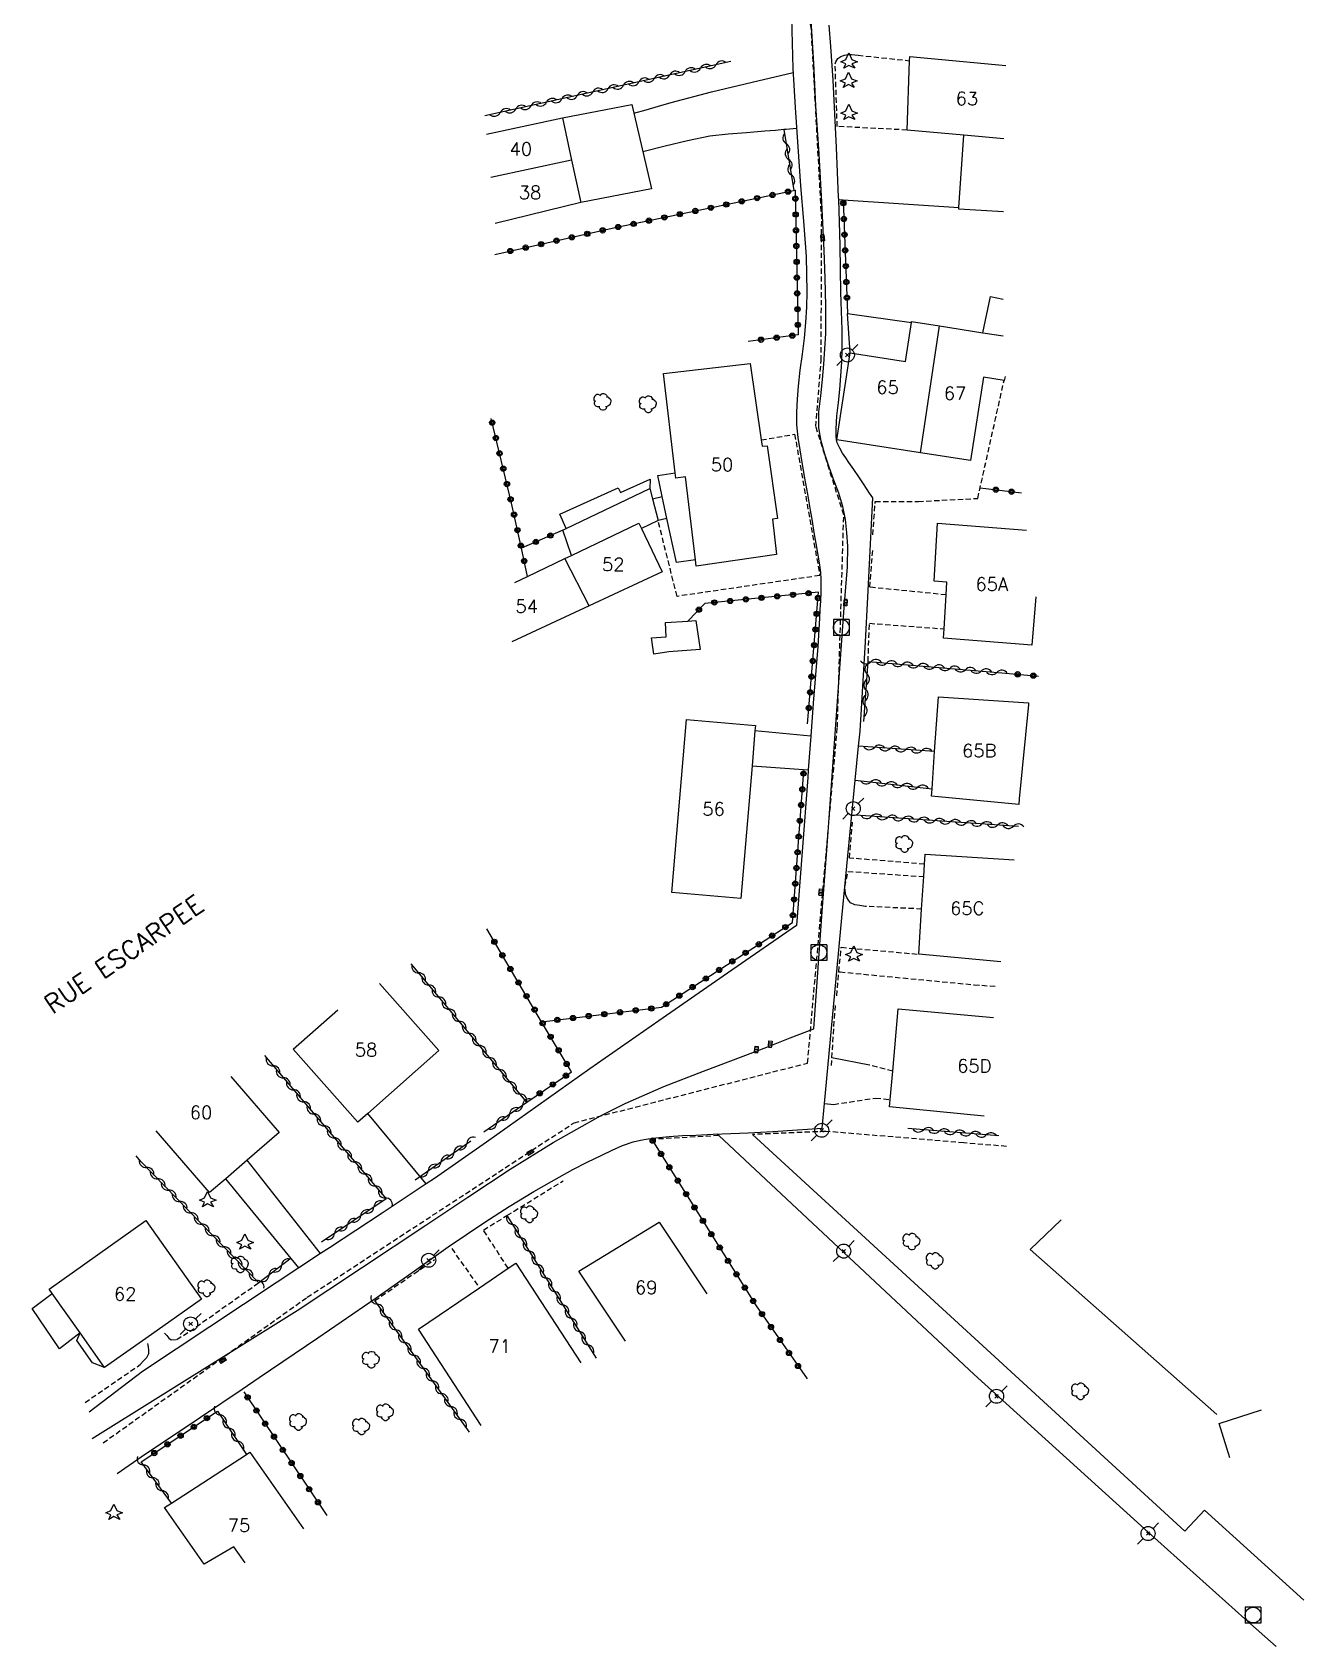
# Model space of a CAD drawing. Header units: millimetres. Extents: x 139000 to 140000, y 129196 to 129988.
# Drawn here: x 139744.6 to 139865.5, y 129196.4 to 129349.9 of the extents above; entities that cross this region are included whole.
import ezdxf
from ezdxf.enums import TextEntityAlignment as Align

# ---------------------------------------------------------------- set-up
doc = ezdxf.new("R2010")
doc.units = ezdxf.units.MM
doc.linetypes.add('DASHED', pattern=[0.75, 0.5, -0.25])
doc.layers.get('0').update_dxf_attribs({"linetype": 'CONTINUOUS'})
for name, color, linetype in [('W0001', 6, 'DASHED'), ('W0004', 5, 'CONTINUOUS'), ('W0008', 7, 'CONTINUOUS'), ('W0017', 7, 'CONTINUOUS'), ('W0071', 7, 'CONTINUOUS'), ('W0101', 7, 'CONTINUOUS'), ('W0104', 1, 'CONTINUOUS'), ('W0112', 1, 'DASHED'), ('W0300', 7, 'CONTINUOUS'), ('W0303', 7, 'CONTINUOUS'), ('W0310', 3, 'CONTINUOUS'), ('W0323', 7, 'CONTINUOUS'), ('W0401', 7, 'CONTINUOUS'), ('W0420', 7, 'CONTINUOUS'), ('W0473', 7, 'CONTINUOUS'), ('W0989', 7, 'CONTINUOUS'), ('W0991', 7, 'CONTINUOUS'), ('W1102', 7, 'CONTINUOUS')]:
    doc.layers.add(name, color=color, linetype=linetype)
doc.styles.get("Standard").update_dxf_attribs({"font": 'romans.shx', "width": 0.85})

# ---------------------------------------------------------------- blocks, each defined once
blk = doc.blocks.new('T401')
for p, q in [((-0.3, 0.3), (0, 0.3)), ((-0.3, -0.25), (-0.3, 0.3)), ((-0.3, 0.15), (0, 0.15)), ((-0.3, 0), (0, 0)), ((0, 0.3), (0, -0.25)), ((-0.3, -0.15), (0, -0.15)), ((-0.3, -0.25), (-0.3, -0.3)), ((-0.3, -0.3), (0, -0.3)), ((0, -0.3), (0, -0.25))]:
    blk.add_line(p, q)
blk = doc.blocks.new('T473')
for p, q in [((-0.166667, 0.166667), (0.166667, -0.166667)), ((-0.166667, -0.166667), (0.166667, 0.166667)), ((0.500001, 0.500001), (1.000002, 1.000002)), ((-1.000002, -1.000002), (-0.500001, -0.500001))]:
    blk.add_line(p, q)
blk.add_ellipse((0, 0), major_axis=(0.471405, 0.471405), ratio=1, start_param=5.4977871438, end_param=11.780972451)
blk = doc.blocks.new('T420')
for p, q in [((0.75, 0.75), (-0.75, 0.75)), ((-0.75, 0.75), (-0.75, -0.75)), ((0.75, 0.75), (0.75, -0.75)), ((0.75, -0.75), (-0.75, -0.75))]:
    blk.add_line(p, q)
blk.add_ellipse((0, 0), major_axis=(-0.53, 0.53), ratio=1, start_param=3.926991, end_param=10.210176)
blk = doc.blocks.new('T300')
for p, q in [((-0.8, 0.51), (-0.86, 0.34)), ((-0.86, 0.34), (-0.86, 0.17)), ((-0.86, 0.17), (-0.74, 0.06)), ((-0.69, 0.63), (-0.8, 0.51)), ((-0.8, -0.06), (-0.74, 0.06)), ((-0.74, 0.06), (-0.69, 0.11)), ((-0.57, 0.69), (-0.69, 0.63)), ((-0.46, 0.69), (-0.57, 0.69)), ((-0.29, 0.63), (-0.46, 0.69)), ((-0.29, 0.63), (-0.17, 0.74)), ((-0.23, 0.57), (-0.29, 0.63)), ((-0.17, 0.74), (-0.06, 0.8)), ((-0.06, 0.8), (0.06, 0.8)), ((0.06, 0.8), (0.23, 0.74)), ((0.23, 0.74), (0.34, 0.63)), ((0.34, 0.63), (0.4, 0.51)), ((0.46, 0.46), (0.34, 0.46)), ((0.4, 0.51), (0.4, 0.46)), ((0.57, 0.4), (0.46, 0.46)), ((0.57, 0.4), (0.69, 0.29)), ((0.69, 0.29), (0.74, 0.17)), ((0.74, 0.06), (0.69, -0.17)), ((0.74, 0.17), (0.74, 0.06)), ((-0.8, -0.17), (-0.8, -0.06)), ((-0.8, -0.23), (-0.8, -0.17)), ((-0.74, -0.34), (-0.8, -0.23)), ((-0.69, -0.4), (-0.74, -0.34)), ((-0.51, -0.46), (-0.69, -0.4)), ((-0.4, -0.46), (-0.51, -0.46)), ((-0.4, -0.46), (-0.34, -0.46)), ((-0.34, -0.46), (-0.34, -0.4)), ((-0.34, -0.51), (-0.34, -0.46)), ((-0.29, -0.63), (-0.34, -0.51)), ((-0.17, -0.74), (-0.29, -0.63)), ((-0.06, -0.8), (-0.17, -0.74)), ((0.06, -0.8), (-0.06, -0.8)), ((0.17, -0.74), (0.06, -0.8)), ((0.23, -0.69), (0.17, -0.74)), ((0.29, -0.46), (0.23, -0.46)), ((0.29, -0.63), (0.23, -0.69)), ((0.46, -0.4), (0.29, -0.46)), ((0.34, -0.51), (0.29, -0.63)), ((0.34, -0.51), (0.34, -0.46)), ((0.57, -0.34), (0.46, -0.4)), ((0.63, -0.29), (0.57, -0.34)), ((0.69, -0.17), (0.63, -0.29))]:
    blk.add_line(p, q)
blk = doc.blocks.new('T303')
for p, q in [((-0.77, 0), (-0.28, 0.21)), ((-0.28, -0.21), (-0.77, 0)), ((-0.28, 0.21), (0, 0.83)), ((0, 0.83), (0.28, 0.21)), ((0.28, 0.21), (0.83, 0)), ((0.83, 0), (0.28, -0.21)), ((-0.49, -0.63), (-0.28, -0.21)), ((0, -0.35), (-0.49, -0.63)), ((0.56, -0.63), (0, -0.35)), ((0.28, -0.21), (0.56, -0.63))]:
    blk.add_line(p, q)
blk = doc.blocks.new('t310o')
at = {"color": 0, "linetype": 'Continuous'}
for centre, start, end in [((-0.5, 0.38), 216.8699, 323.1304), ((0.5, -0.37), 36.8699, 143.1303)]:
    blk.add_arc(centre, 0.625, start, end, dxfattribs=at)
blk = doc.blocks.new('t323o')
at = {"color": 0, "linetype": 'Continuous'}
for radius in [0.25, 0.15]:
    blk.add_circle((0, 0), radius, dxfattribs=at)

msp = doc.modelspace()

# ---------------------------------------------------------------- linework, layer by layer
at = {"layer": 'W0001'}
msp.add_lwpolyline([(139751.34, 129215.78), (139770.73, 129229.62), (139796.11, 129246.22), (139818.3, 129251.89), (139821.13, 129283.82), (139821.74, 129304.01), (139819.08, 129312.43), (139819.59, 129318.7), (139819.64, 129332.13), (139818.66, 129350.17), (139816.45, 129363.67), (139812.44, 129375.41), (139804.15, 129396.36), (139798.08, 129411.75), (139791.75, 129428.78), (139790.61, 129432.1)], dxfattribs=at)
at = {"layer": 'W0004'}
for points in [[(139782, 129236.49), (139786.01, 129239.15), (139790.02, 129241.81), (139794.1, 129244.33), (139796.36, 129245.62), (139798.63, 129246.88), (139800.95, 129248.06), (139804.64, 129249.67), (139808.41, 129251.11), (139812.19, 129252.54), (139814.42, 129253.41), (139816.65, 129254.29), (139818.88, 129255.16), (139819.3, 129260.95), (139819.73, 129266.75), (139820.15, 129272.54), (139820.7, 129280.09), (139821.24, 129287.65), (139821.78, 129295.2), (139821.94, 129297.15), (139822.1, 129299.09), (139822.12, 129301.04), (139822.03, 129302.3), (139821.89, 129303.57), (139821.66, 129304.82), (139821.27, 129306.07), (139820.78, 129307.31), (139820.34, 129308.56), (139819.95, 129309.79), (139819.6, 129311.04), (139819.38, 129312.3), (139819.38, 129313.81), (139819.56, 129315.35), (139819.73, 129316.88), (139819.84, 129318.34), (139819.95, 129319.8), (139820.02, 129321.26), (139820.04, 129323.89), (139819.96, 129326.52), (139819.87, 129329.15), (139819.66, 129333.75), (139819.39, 129338.34), (139819.09, 129342.92), (139818.88, 129346.97), (139818.65, 129351.01)], [(139750.29, 129216.19), (139769.77, 129228.38), (139782, 129236.49)]]:
    msp.add_lwpolyline(points, dxfattribs=at)
at = {"layer": 'W0008'}
for points in [[(139816.77, 129351.28), (139816.82, 129348.86), (139816.89, 129346.45), (139817.12, 129342.74), (139817.38, 129339.03), (139817.63, 129335.32), (139817.9, 129331.96), (139818.17, 129328.6), (139818.24, 129325.24), (139818.19, 129323.77), (139818.1, 129322.3), (139817.97, 129320.83), (139817.79, 129319.31), (139817.57, 129317.78), (139817.4, 129316.26), (139817.3, 129315.03), (139817.24, 129313.79), (139817.25, 129312.57), (139817.37, 129311.38), (139817.55, 129310.2), (139817.75, 129309.01), (139818.01, 129307.5), (139818.29, 129305.99), (139818.56, 129304.47), (139818.73, 129303.41), (139818.9, 129302.35), (139819.07, 129301.29), (139819.24, 129300.38), (139819.4, 129299.47), (139819.52, 129298.55), (139819.55, 129297.92), (139819.56, 129297.28), (139819.55, 129296.65), (139819.53, 129295.83), (139819.48, 129295.02), (139819.43, 129294.2), (139819.26, 129291.5), (139819.05, 129288.8), (139818.83, 129286.1), (139818.6, 129282.97), (139818.36, 129279.78), (139818.31, 129279.06), (139817.78, 129272.02), (139817.26, 129264.98)], [(139824.49, 129305.65), (139824.2, 129306.08), (139823.91, 129306.52), (139823.62, 129306.96), (139823.16, 129307.64), (139822.69, 129308.32), (139822.23, 129309), (139821.93, 129309.44), (139821.62, 129309.88), (139821.36, 129310.35), (139821.23, 129310.61), (139821.12, 129310.88), (139821.04, 129311.15), (139821.01, 129311.49), (139821.01, 129311.84), (139821.02, 129312.19), (139821.09, 129313.45), (139821.24, 129314.7), (139821.37, 129315.95), (139821.47, 129317.24), (139821.54, 129318.54), (139821.59, 129319.83), (139821.58, 129321.6), (139821.52, 129323.38), (139821.47, 129325.15), (139821.43, 129327.39), (139821.39, 129329.63), (139821.33, 129331.88), (139821.26, 129334), (139821.25, 129334.24), (139821.15, 129336.6), (139821.04, 129338.96), (139820.89, 129342.16), (139820.74, 129345.36), (139820.52, 129348.55), (139820.34, 129350.57)], [(139823.29, 129283.46), (139823.54, 129287.7), (139823.79, 129291.94), (139824.03, 129296.18), (139824.19, 129299.34), (139824.34, 129302.49), (139824.49, 129305.65)], [(139819.68, 129245.71), (139819.9, 129248.04), (139821.54, 129265.7), (139822.83, 129278.78), (139823.15, 129282.01), (139823.29, 129283.46)], [(139817.26, 129264.98), (139810.7, 129260.44), (139804.15, 129255.9), (139797.61, 129251.34), (139792.69, 129247.86), (139787.77, 129244.37), (139782.83, 129240.93), (139782.04, 129240.4), (139777.86, 129237.61), (139772.86, 129234.33), (139772.01, 129233.77), (139769.95, 129232.42), (139767.87, 129231.05), (139761.47, 129226.82), (139755.08, 129222.58), (139750, 129218.7), (139750, 129218.7)], [(139752.68, 129212.86), (139754.96, 129214.45), (139760.58, 129218.23), (139764.54, 129220.9), (139766.16, 129221.99), (139771.73, 129225.77), (139777.28, 129229.57), (139780.71, 129231.99), (139784.14, 129234.43), (139787.62, 129236.77), (139789.94, 129238.25), (139792.28, 129239.68), (139794.67, 129241.05), (139796, 129241.77), (139797.36, 129242.48), (139798.73, 129243.14), (139799.71, 129243.6), (139800.7, 129244.04), (139801.71, 129244.39), (139802.42, 129244.55), (139803.15, 129244.68), (139803.87, 129244.79), (139805.14, 129244.92), (139806.42, 129244.99), (139807.69, 129245.04), (139809.34, 129245.12), (139810.99, 129245.18), (139812.64, 129245.25), (139814.99, 129245.39), (139817.34, 129245.55), (139819.68, 129245.71)]]:
    msp.add_lwpolyline(points, dxfattribs=at)
at = {"layer": 'W0017'}
for points in [[(139801.79, 129342.2), (139802.96, 129342.54), (139804.14, 129342.89), (139805.32, 129343.23), (139809.17, 129344.24), (139813.04, 129345.15), (139816.92, 129346.07)], [(139817.26, 129340.76), (139816.26, 129340.67), (139816.05, 129340.65), (139815.25, 129340.58), (139814.25, 129340.49), (139812.5, 129340.36), (139810.74, 129340.22), (139809, 129340.02), (139806.87, 129339.6), (139804.76, 129339.07), (139802.64, 129338.55)], [(139821.26, 129334), (139821.68, 129333.97), (139832.69, 129333.23)], [(139818.6, 129282.97), (139813.3, 129283.47)], [(139813.02, 129280.17), (139818.36, 129279.78)], [(139824.19, 129251.69), (139820.61, 129252.39)], [(139782.04, 129240.4), (139776.49, 129247.1)], [(139819.9, 129248.04), (139820.78, 129247.96)], [(139772.01, 129233.77), (139765.04, 129242.66)], [(139769.95, 129232.42), (139763.01, 129240.9)]]:
    msp.add_lwpolyline(points, dxfattribs=at)
at = {"layer": 'W0071'}
for points in [[(139862.84, 129196.4), (139859.88, 129199.05), (139850.68, 129207.29), (139834.14, 129222.29), (139809.86, 129244.99), (139809.71, 129245.13)], [(139813.06, 129245.1), (139854.16, 129207.38), (139856.04, 129209.37), (139865.46, 129200.82)]]:
    msp.add_lwpolyline(points, dxfattribs=at)
at = {"layer": 'W0101'}
for points in [[(139827.77, 129340.61), (139828, 129347.2), (139828.01, 129347.59), (139837.15, 129346.76)], [(139787.78, 129340.22), (139795.01, 129341.76), (139795.86, 129337.74)], [(139833.15, 129340.12), (139827.77, 129340.61)], [(139836.96, 129339.77), (139833.15, 129340.12)], [(139795.86, 129337.74), (139796.73, 129333.71), (139788.59, 129331.74)], [(139822.34, 129319.42), (139827.6, 129318.61), (139828.17, 129322.32), (139828.18, 129322.39), (139830.83, 129321.98)], [(139830.83, 129321.98), (139834.96, 129321.34), (139836.88, 129321.05)], [(139821.07, 129311.14), (139822.34, 129319.42)], [(139804.61, 129317.47), (139812.84, 129318.42), (139813.9, 129311.14), (139813.98, 129310.54), (139814.45, 129310.59), (139815.45, 129303.68), (139814.96, 129303.62), (139815.35, 129300.26), (139807.7, 129299.15), (139807.63, 129299.74), (139806.71, 129307.65), (139805.77, 129307.52), (139805.71, 129308)], [(139805.71, 129308), (139804.61, 129317.47)], [(139837.07, 129317.19), (139836.98, 129316.81), (139835.01, 129317.12), (139833.79, 129309.19), (139829.02, 129309.92)], [(139829.02, 129309.92), (139821.07, 129311.14)], [(139795.22, 129299.86), (139795.87, 129300.17), (139802.27, 129303.24)], [(139802.27, 129303.24), (139802.52, 129302.72), (139804.49, 129298.6), (139797.54, 129295.38)], [(139831.23, 129292.29), (139831.28, 129293.18), (139831.47, 129296.41), (139831.54, 129297.61), (139830.32, 129297.71), (139830.65, 129303.24), (139839.11, 129302.57)], [(139790.47, 129297.59), (139791.68, 129298.17), (139795.22, 129299.86)], [(139839.99, 129296.24), (139839.62, 129291.62), (139831.23, 129292.29)], [(139797.54, 129295.38), (139790.17, 129291.96)], [(139828.86, 129262.24), (139829.14, 129266.54), (139829.34, 129269.62), (139829.41, 129270.8), (139829.47, 129271.76), (139837.94, 129271.21)], [(139836.66, 129261.52), (139828.86, 129262.24)], [(139777.62, 129259.45), (139783.25, 129253.08), (139776.49, 129247.1), (139775.55, 129246.27), (139769.4, 129253.22), (139773.64, 129256.96)], [(139826.08, 129247.74), (139826.14, 129248.43), (139826.39, 129251.13), (139826.92, 129257.04), (139835.96, 129256.23)], [(139763.46, 129250.61), (139768.07, 129245.28), (139765.04, 129242.66), (139763.01, 129240.9), (139761.46, 129239.57), (139756.39, 129245.44)], [(139835.08, 129246.83), (139826.08, 129247.74)], [(139800.99, 129225.45), (139796.56, 129232.12), (139804.2, 129236.75), (139808.71, 129229.95)], [(139787.27, 129217.44), (139781.32, 129226.58), (139787.11, 129230.52), (139789.83, 129232.38), (139790.56, 129232.87), (139796.74, 129223.39)], [(139858.45, 129214.36), (139857.42, 129217.61), (139861.46, 129218.91)], [(139764.84, 129204.36), (139763.76, 129205.9), (139760.93, 129204.26), (139757.18, 129209.62), (139757.82, 129210.03), (139764.96, 129214.67), (139765.28, 129214.88)], [(139765.28, 129214.88), (139770.38, 129207.59)]]:
    msp.add_lwpolyline(points, dxfattribs=at)
for points in [[(139830.09, 129277.28), (139830.13, 129277.98), (139830.37, 129281.52), (139830.73, 129286.72), (139839.3, 129286.14), (139839.29, 129285.98), (139838.42, 129277.01), (139838.37, 129276.48)], [(139806.8, 129284.55), (139813.35, 129283.99), (139813.3, 129283.47), (139813.02, 129280.17), (139811.95, 129267.54), (139805.4, 129268.1)], [(139751.48, 129222.93), (139749.14, 129226.24), (139746.48, 129229.99), (139746.19, 129230.4), (139755.39, 129236.92), (139760.68, 129229.45), (139755.39, 129225.7)]]:
    msp.add_lwpolyline(points, close=True, dxfattribs=at)
at = {"layer": 'W0104'}
for points in [[(139795.01, 129341.76), (139801.59, 129343.05), (139803.47, 129335.03), (139796.73, 129333.71)], [(139836.93, 129332.82), (139832.68, 129333.1), (139832.69, 129333.23), (139833.15, 129340.12)], [(139834.96, 129321.34), (139835.69, 129324.77), (139836.9, 129324.52)], [(139822.34, 129319.42), (139822.1, 129323.17), (139828.17, 129322.32)], [(139795.36, 129302.71), (139794.74, 129304.08), (139800.3, 129306.59), (139800.51, 129306.14), (139803.32, 129307.41), (139803.31, 129306.53)], [(139795.87, 129300.17), (139795.02, 129302.55), (139795.36, 129302.71), (139803.31, 129306.53), (139803.56, 129305.54), (139804.09, 129303.47), (139802.52, 129302.72)], [(139807.63, 129299.74), (139805.83, 129299.49), (139804.93, 129303.67), (139804.47, 129305.78), (139804.05, 129307.77), (139805.71, 129308)], [(139803.56, 129305.54), (139804.47, 129305.78)], [(139804.93, 129303.67), (139804.09, 129303.47)], [(139751.48, 129222.93), (139750.31, 129223.38), (139748.85, 129225.5), (139749.14, 129226.24), (139747.18, 129224.73), (139744.6, 129228.54), (139746.48, 129229.99)]]:
    msp.add_lwpolyline(points, dxfattribs=at)
msp.add_lwpolyline([(139804.79, 129293.8), (139806.93, 129293.92), (139807.69, 129293.97), (139808.09, 129291.23), (139805.11, 129291.01), (139803.7, 129290.78), (139803.47, 129292.34), (139804.87, 129292.42)], close=True, dxfattribs=at)
at = {"layer": 'W0112'}
for points in [[(139827.77, 129340.61), (139821.12, 129340.95), (139820.92, 129346.91), (139821, 129347.09), (139821.08, 129347.26), (139821.18, 129347.41), (139821.46, 129347.6), (139821.81, 129347.72), (139822.16, 129347.78), (139822.47, 129347.79), (139822.79, 129347.76), (139823.1, 129347.73), (139828, 129347.2)], [(139824.5, 129302.12), (139824.73, 129305.28), (139828.83, 129305.3), (139834.48, 129305.58), (139836.98, 129316.81)], [(139813.9, 129311.14), (139817.07, 129311.69), (139819.46, 129298.25), (139805.89, 129296.27), (139804.09, 129303.47)], [(139831.47, 129296.41), (139824.21, 129297.14), (139824.51, 129300.87)], [(139824.05, 129290.09), (139824.18, 129293.71), (139831.28, 129293.18)], [(139829.41, 129270.8), (139822.28, 129271.39), (139822.58, 129274.8)], [(139829.14, 129266.54), (139823.76, 129266.79), (139823.27, 129266.86), (139822.79, 129266.94), (139822.39, 129267.13), (139822.19, 129267.37), (139822.03, 129267.65), (139821.91, 129267.94), (139821.85, 129268.64), (139821.99, 129269.38), (139822.14, 129270.12), (139829.34, 129269.62)], [(139821.26, 129260.57), (139821.5, 129262.9), (139828.86, 129262.24)], [(139821.08, 129258.29), (139821.26, 129260.57), (139821.39, 129260.56), (139834.13, 129259.34), (139836.35, 129259.18)], [(139820.56, 129251.65), (139820.61, 129252.39), (139820.95, 129257.52)], [(139826.39, 129251.13), (139824.19, 129251.69)], [(139820.78, 129247.96), (139824.78, 129248.57), (139826.14, 129248.43)], [(139837.21, 129243.97), (139833.15, 129244.3), (139820.02, 129245.4), (139813.06, 129245.1)], [(139809.86, 129244.99), (139803.5, 129244.64), (139803.51, 129244.62)], [(139789.83, 129232.38), (139787.49, 129236.01), (139789.72, 129237.39), (139795.08, 129240.71)], [(139777.15, 129229.3), (139782.84, 129233.22)], [(139784.47, 129234.25), (139787.11, 129230.52)], [(139757.18, 129226.21), (139757.38, 129225.98), (139757.58, 129225.74), (139757.79, 129225.58), (139758.34, 129225.62), (139758.96, 129226), (139759.57, 129226.38), (139766.12, 129231.01)], [(139754.87, 129223.23), (139755.18, 129223.57), (139755.49, 129223.91), (139755.67, 129224.29), (139755.69, 129224.59), (139755.64, 129224.92), (139755.59, 129225.24)], [(139749.62, 129219.62), (139754.87, 129223.23)]]:
    msp.add_lwpolyline(points, dxfattribs=at)
at = {"layer": 'W0303'}
msp.add_lwpolyline([(139842.41, 129236.99), (139839.46, 129234.18), (139857.21, 129218.46)], dxfattribs=at)
at = {"layer": 'W0310'}
for points in [[(139810.99, 129347.13), (139787.62, 129341.96)], [(139816.05, 129340.65), (139816.98, 129334.86)], [(139823.65, 129284.38), (139824.05, 129290.09), (139836.77, 129288.99)], [(139830.37, 129281.52), (139823.15, 129282.01)], [(139822.83, 129278.78), (139830.13, 129277.98)], [(139838.36, 129274.39), (139822.9, 129275.46)], [(139787.51, 129245.34), (139791.6, 129248.17), (139780.63, 129261.32)], [(139766.66, 129252.6), (139778.23, 129238.98), (139772.08, 129234.87)], [(139836.47, 129244.97), (139827.82, 129245.67)], [(139781.01, 129240.79), (139786.28, 129244.51)], [(139769.2, 129233.33), (139766.12, 129231.01), (139754.99, 129242.46), (139754.91, 129242.54), (139754.46, 129243.07)], [(139789.72, 129237.39), (139798.2, 129223.82)], [(139786.16, 129216.79), (139777.15, 129229.3)], [(139762.21, 129218.8), (139764.96, 129214.67)], [(139757.82, 129210.03), (139754.95, 129213.98)]]:
    msp.add_lwpolyline(points, dxfattribs=at)
at = {"layer": 'W0323'}
for points in [[(139788.57, 129328.78), (139800.02, 129331.33), (139817.12, 129334.89), (139817.39, 129321.13), (139812.65, 129320.51)], [(139821.68, 129333.97), (139822.1, 129323.17)], [(139791.68, 129298.17), (139791.1, 129300.86), (139790.16, 129305.13), (139788.23, 129313.19)], [(139834.71, 129306.6), (139838.62, 129306.11)], [(139795.02, 129302.55), (139791.1, 129300.86)], [(139818.3, 129284.15), (139819.34, 129296.66), (139808.53, 129295.6)], [(139806.93, 129293.92), (139808.53, 129295.6)], [(139836.77, 129288.99), (139840.24, 129288.69)], [(139793.02, 129255.82), (139804.4, 129257.2), (139816.86, 129265.26), (139817.93, 129279.69)], [(139791.6, 129248.17), (139795.85, 129251.06), (139793.02, 129255.82), (139787.8, 129264.65)], [(139803.51, 129244.62), (139813.42, 129228.82), (139818.25, 129221.86)], [(139764.71, 129220.64), (139772.59, 129208.88)], [(139754.95, 129213.98), (139762.21, 129218.8)]]:
    msp.add_lwpolyline(points, dxfattribs=at)
at = {"layer": 'W1102'}
for points in [[(139795.86, 129337.74), (139788.18, 129336.1)], [(139829.02, 129309.92), (139830.83, 129321.98)], [(139797.54, 129295.38), (139795.22, 129299.86)]]:
    msp.add_lwpolyline(points, dxfattribs=at)

# ---------------------------------------------------------------- block references
at = {"layer": 'W0300', "rotation": 359.9999899820874}
for p in [(139798.85, 129314.76), (139803.16, 129314.53), (139827.53, 129272.72), (139791.87, 129237.51), (139828.22, 129234.92), (139764.38, 129232.74), (139830.43, 129233.09), (139761.2, 129230.47), (139776.83, 129223.68), (139844.25, 129220.68), (139778.18, 129218.68), (139769.91, 129217.76), (139775.9, 129217.33)]:
    msp.add_blockref('T300', p, dxfattribs=at)
at = {"layer": 'W0303', "rotation": 359.9999899820874}
for p in [(139822.22, 129347.11), (139822.18, 129345.28), (139822.23, 129342.23), (139822.69, 129262.2), (139761.26, 129238.86), (139764.8, 129234.83), (139752.36, 129209.13)]:
    msp.add_blockref('T303', p, dxfattribs=at)
at = {"layer": 'W0310'}
for p, rotation in [((139806.66, 129346.17), 192.4575156584131), ((139808.12, 129346.49), 192.4575156584131), ((139809.59, 129346.82), 192.4575156584131), ((139799.34, 129344.55), 192.4575156584131), ((139800.8, 129344.87), 192.4575156584131), ((139802.27, 129345.2), 192.4575156584131), ((139803.73, 129345.52), 192.4575156584131), ((139805.19, 129345.85), 192.4575156584131), ((139792.01, 129342.93), 192.4575156584131), ((139793.48, 129343.26), 192.4575156584131), ((139794.94, 129343.58), 192.4575156584131), ((139796.41, 129343.9), 192.4575156584131), ((139797.87, 129344.23), 192.4575156584131), ((139789.08, 129342.29), 192.4575156584131), ((139790.55, 129342.61), 192.4575156584131), ((139816.27, 129339.3), 279.0868069731785), ((139816.5, 129337.82), 279.0868069731785), ((139816.74, 129336.34), 279.0868069731785), ((139824.34, 129290.06), 355.0518404809178), ((139823.97, 129288.87), 85.95723132284427), ((139825.83, 129289.93), 355.0518404809178), ((139827.33, 129289.8), 355.0518404809178), ((139828.82, 129289.67), 355.0518404809178), ((139830.32, 129289.54), 355.0518404809178), ((139831.81, 129289.42), 355.0518404809178), ((139823.86, 129287.38), 85.95723132284427), ((139833.3, 129289.29), 355.0518404809178), ((139834.8, 129289.16), 355.0518404809178), ((139836.29, 129289.03), 355.0518404809178), ((139823.76, 129285.88), 85.95723132284427), ((139824.65, 129281.91), 176.0716927746078), ((139826.14, 129281.81), 176.0716927746078), ((139827.64, 129281.71), 176.0716927746078), ((139829.14, 129281.6), 176.0716927746078), ((139824.32, 129278.62), 353.6933976587414), ((139825.81, 129278.45), 353.6933976587414), ((139827.3, 129278.29), 353.6933976587414), ((139828.79, 129278.12), 353.6933976587414), ((139824.39, 129275.36), 176.0392425096154), ((139825.89, 129275.25), 176.0392425096154), ((139827.39, 129275.15), 176.0392425096154), ((139828.88, 129275.05), 176.0392425096154), ((139830.38, 129274.94), 176.0392425096154), ((139831.87, 129274.84), 176.0392425096154), ((139833.37, 129274.73), 176.0392425096154), ((139834.87, 129274.63), 176.0392425096154), ((139836.36, 129274.53), 176.0392425096154), ((139837.86, 129274.42), 176.0392425096154), ((139781.33, 129260.47), 129.8565948202789), ((139782.3, 129259.32), 129.8565948202789), ((139783.26, 129258.17), 129.8565948202789), ((139784.22, 129257.02), 129.8565948202789), ((139785.18, 129255.87), 129.8565948202789), ((139786.14, 129254.72), 129.8565948202789), ((139787.1, 129253.56), 129.8565948202789), ((139788.06, 129252.41), 129.8565948202789), ((139767.48, 129251.63), 310.3512064901928), ((139768.45, 129250.49), 310.3512064901928), ((139789.02, 129251.26), 129.8565948202789), ((139769.42, 129249.35), 310.3512064901928), ((139789.99, 129250.11), 129.8565948202789), ((139790.95, 129248.96), 129.8565948202789), ((139770.39, 129248.21), 310.3512064901928), ((139791.21, 129247.9), 34.69952402991478), ((139771.36, 129247.06), 310.3512064901928), ((139772.33, 129245.92), 310.3512064901928), ((139788.75, 129246.19), 34.69952402991478), ((139789.98, 129247.05), 34.69952402991478), ((139773.3, 129244.78), 310.3512064901928), ((139829.31, 129245.55), 175.363080480674), ((139830.81, 129245.43), 175.363080480674), ((139832.3, 129245.31), 175.363080480674), ((139833.8, 129245.18), 175.363080480674), ((139835.29, 129245.06), 175.363080480674), ((139774.28, 129243.63), 310.3512064901928), ((139784.69, 129243.38), 35.11643843536176), ((139785.91, 129244.25), 35.11643843536176), ((139755.47, 129241.96), 134.180783759896), ((139775.25, 129242.49), 310.3512064901928), ((139776.22, 129241.35), 310.3512064901928), ((139782.23, 129241.66), 35.11643843536176), ((139783.46, 129242.52), 35.11643843536176), ((139756.52, 129240.89), 134.180783759896), ((139757.57, 129239.81), 134.180783759896), ((139777.19, 129240.2), 310.3512064901928), ((139758.61, 129238.74), 134.180783759896), ((139778.16, 129239.06), 310.3512064901928), ((139759.66, 129237.66), 134.180783759896), ((139760.7, 129236.58), 134.180783759896), ((139775.82, 129237.37), 213.7760068337251), ((139777.07, 129238.2), 213.7760068337251), ((139790.25, 129236.54), 301.9791527819999), ((139761.75, 129235.51), 134.180783759896), ((139773.33, 129235.7), 213.7760068337251), ((139774.57, 129236.54), 213.7760068337251), ((139791.05, 129235.27), 301.9791527819999), ((139762.79, 129234.43), 134.180783759896), ((139791.84, 129234), 301.9791527819999), ((139763.84, 129233.36), 134.180783759896), ((139764.88, 129232.28), 134.180783759896), ((139768.3, 129232.65), 217.0156048882774), ((139792.64, 129232.72), 301.9791527819999), ((139765.93, 129231.21), 134.180783759896), ((139767.1, 129231.74), 217.0156048882774), ((139793.43, 129231.45), 301.9791527819999), ((139777.39, 129228.97), 125.7670755892325), ((139794.23, 129230.18), 301.9791527819999), ((139795.02, 129228.91), 301.9791527819999), ((139778.27, 129227.75), 125.7670755892325), ((139795.81, 129227.63), 301.9791527819999), ((139779.14, 129226.53), 125.7670755892325), ((139796.61, 129226.36), 301.9791527819999), ((139780.02, 129225.31), 125.7670755892325), ((139797.4, 129225.09), 301.9791527819999), ((139780.9, 129224.1), 125.7670755892325), ((139781.77, 129222.88), 125.7670755892325), ((139782.65, 129221.66), 125.7670755892325), ((139783.53, 129220.45), 125.7670755892325), ((139762.46, 129218.42), 303.6484281584577), ((139784.4, 129219.23), 125.7670755892325), ((139763.29, 129217.17), 303.6484281584577), ((139785.28, 129218.01), 125.7670755892325), ((139764.13, 129215.92), 303.6484281584577), ((139755.18, 129213.67), 125.9221708501063), ((139756.06, 129212.46), 125.9221708501063), ((139756.94, 129211.24), 125.9221708501063)]:
    msp.add_blockref('t310o', p, dxfattribs=dict(at, rotation=rotation))
at = {"layer": 'W0323'}
for p, rotation in [((139813.5, 129334.14), 11.74153214704821), ((139814.97, 129334.44), 11.74153214704821), ((139816.44, 129334.75), 11.74153214704821), ((139817.14, 129334.08), 271.12036352274), ((139806.16, 129332.61), 11.74153214704821), ((139807.63, 129332.92), 11.74153214704821), ((139809.1, 129333.22), 11.74153214704821), ((139810.57, 129333.53), 11.74153214704821), ((139812.04, 129333.83), 11.74153214704821), ((139817.17, 129332.58), 271.12036352274), ((139821.69, 129333.66), 272.2266350426564), ((139798.82, 129331.07), 12.57971644715589), ((139800.29, 129331.39), 11.74153214704821), ((139801.76, 129331.69), 11.74153214704821), ((139803.22, 129332), 11.74153214704821), ((139804.69, 129332.3), 11.74153214704821), ((139817.2, 129331.08), 271.12036352274), ((139821.75, 129332.16), 272.2266350426564), ((139791.5, 129329.43), 12.57971644715589), ((139792.97, 129329.76), 12.57971644715589), ((139794.43, 129330.09), 12.57971644715589), ((139795.89, 129330.41), 12.57971644715589), ((139797.36, 129330.74), 12.57971644715589), ((139817.23, 129329.58), 271.12036352274), ((139821.81, 129330.67), 272.2266350426564), ((139790.04, 129329.11), 12.57971644715589), ((139817.26, 129328.08), 271.12036352274), ((139821.87, 129329.17), 272.2266350426564), ((139817.28, 129326.58), 271.12036352274), ((139821.93, 129327.67), 272.2266350426564), ((139817.31, 129325.08), 271.12036352274), ((139821.98, 129326.17), 272.2266350426564), ((139817.34, 129323.58), 271.12036352274), ((139822.04, 129324.67), 272.2266350426564), ((139817.37, 129322.09), 271.12036352274), ((139813.87, 129320.67), 187.4267580526614), ((139815.36, 129320.87), 187.4267580526614), ((139816.85, 129321.06), 187.4267580526614), ((139788.32, 129312.79), 103.4670094522514), ((139788.67, 129311.33), 103.4670094522514), ((139789.02, 129309.87), 103.4670094522514), ((139789.37, 129308.41), 103.4670094522514), ((139789.72, 129306.95), 103.4670094522514), ((139836.2, 129306.41), 352.8319029792063), ((139790.07, 129305.49), 103.4670094522514), ((139837.69, 129306.22), 352.8319029792063), ((139790.4, 129304.03), 102.3682759558936), ((139790.72, 129302.57), 102.3682759558936), ((139793.85, 129302.05), 203.3147375824188), ((139791.04, 129301.1), 102.3682759558936), ((139792.47, 129301.45), 203.3147375824188), ((139791.36, 129299.64), 102.3708441642031), ((139809.44, 129295.69), 185.6161176195275), ((139810.94, 129295.83), 185.6161176195275), ((139812.43, 129295.98), 185.6161176195275), ((139813.92, 129296.13), 185.6161176195275), ((139815.41, 129296.27), 185.6161176195275), ((139816.91, 129296.42), 185.6161176195275), ((139818.4, 129296.57), 185.6161176195275), ((139819.29, 129296.11), 85.2295357587802), ((139807.97, 129295.01), 46.24118522712931), ((139819.17, 129294.61), 85.2295357587802), ((139819.05, 129293.12), 85.2295357587802), ((139818.92, 129291.63), 85.2295357587802), ((139818.8, 129290.13), 85.2295357587802), ((139818.67, 129288.64), 85.2295357587802), ((139838.27, 129288.86), 355.0575787767511), ((139839.76, 129288.73), 355.0575787767511), ((139818.55, 129287.14), 85.2295357587802), ((139818.42, 129285.65), 85.2295357587802), ((139817.91, 129279.42), 85.77983667233008), ((139817.8, 129277.92), 85.77983667233008), ((139817.69, 129276.43), 85.77983667233008), ((139817.57, 129274.93), 85.77983667233008), ((139817.46, 129273.43), 85.77983667233008), ((139817.35, 129271.94), 85.77983667233008), ((139817.24, 129270.44), 85.77983667233008), ((139817.13, 129268.95), 85.77983667233008), ((139817.02, 129267.45), 85.77983667233008), ((139816.19, 129264.82), 32.89532567100782), ((139816.91, 129265.95), 85.77983667233008), ((139788.53, 129263.42), 120.6159561925459), ((139814.93, 129264.01), 32.89532567100782), ((139789.29, 129262.13), 120.6159561925459), ((139812.41, 129262.38), 32.89532567100782), ((139813.67, 129263.19), 32.89532567100782), ((139790.05, 129260.84), 120.6159561925459), ((139809.89, 129260.75), 32.89532567100782), ((139811.15, 129261.56), 32.89532567100782), ((139790.82, 129259.55), 120.6159561925459), ((139807.37, 129259.12), 32.89532567100782), ((139808.63, 129259.93), 32.89532567100782), ((139791.58, 129258.26), 120.6159561925459), ((139804.86, 129257.49), 32.89532567100782), ((139806.11, 129258.3), 32.89532567100782), ((139792.35, 129256.97), 120.6159561925459), ((139793.11, 129255.68), 120.6249631093237), ((139794.51, 129256), 6.88506075039685), ((139796, 129256.18), 6.88506075039685), ((139797.49, 129256.36), 6.88506075039685), ((139798.98, 129256.54), 6.88506075039685), ((139800.47, 129256.72), 6.88506075039685), ((139801.96, 129256.9), 6.88506075039685), ((139803.45, 129257.08), 6.88506075039685), ((139793.87, 129254.39), 120.6249631093237), ((139794.64, 129253.1), 120.6249631093237), ((139795.4, 129251.81), 120.6249631093237), ((139794.08, 129249.86), 34.21052963264746), ((139795.33, 129250.7), 34.21052963264746), ((139792.84, 129249.02), 34.21052963264746), ((139803.57, 129244.52), 302.0877823522006), ((139804.37, 129243.25), 302.0877823522006), ((139805.16, 129241.98), 302.0877823522006), ((139805.96, 129240.71), 302.0877823522006), ((139806.76, 129239.43), 302.0877823522006), ((139807.55, 129238.16), 302.0877823522006), ((139808.35, 129236.89), 302.0877823522006), ((139809.15, 129235.62), 302.0877823522006), ((139809.95, 129234.35), 302.0877823522006), ((139810.74, 129233.08), 302.0877823522006), ((139811.54, 129231.81), 302.0877823522006), ((139812.34, 129230.54), 302.0877823522006), ((139813.13, 129229.27), 302.0877823522006), ((139813.97, 129228.02), 304.7886876187606), ((139814.82, 129226.79), 304.7886876187606), ((139815.68, 129225.56), 304.7886876187606), ((139816.53, 129224.33), 304.7886876187606), ((139817.39, 129223.09), 304.7886876187606), ((139765.07, 129220.1), 303.8388984427339), ((139765.91, 129218.85), 303.8388984427339), ((139759.95, 129217.3), 33.59156798614053), ((139761.2, 129218.13), 33.59156798614053), ((139766.74, 129217.6), 303.8388984427339), ((139757.45, 129215.64), 33.59156798614053), ((139758.7, 129216.47), 33.59156798614053), ((139767.58, 129216.36), 303.8388984427339), ((139756.2, 129214.81), 33.59156798614053), ((139768.41, 129215.11), 303.8388984427339), ((139769.25, 129213.87), 303.8388984427339), ((139770.08, 129212.62), 303.8388984427339), ((139770.92, 129211.37), 303.8388984427339), ((139771.76, 129210.13), 303.8388984427339)]:
    msp.add_blockref('t323o', p, dxfattribs=dict(at, rotation=rotation))
at = {"layer": 'W0401'}
for p, rotation in [((139819.58, 129330.36), 184.5095044471395), ((139821.75, 129295.68), 176.8473435947059), ((139819.69, 129268.12), 354.3718357583371), ((139813.59, 129253.18), 354.6936085314574), ((139814.9, 129253.68), 354.6936085314574), ((139792.01, 129243.27), 299.786315862164), ((139762.65, 129223.74), 123.5636855019807)]:
    msp.add_blockref('T401', p, dxfattribs=dict(at, rotation=rotation))
at = {"layer": 'W0420', "rotation": 359.9999899820874}
for p in [(139821.51, 129293.31), (139819.37, 129262.4), (139860.65, 129199.4)]:
    msp.add_blockref('T420', p, dxfattribs=at)
at = {"layer": 'W0473', "rotation": 359.9999899820874}
for p in [(139822.08, 129319.22), (139822.64, 129276.09), (139819.64, 129245.5), (139821.74, 129234.01), (139782.28, 129233.14), (139759.65, 129227.09), (139836.26, 129220.21), (139850.67, 129207.16)]:
    msp.add_blockref('T473', p, dxfattribs=at)

# ---------------------------------------------------------------- texts
at = {"layer": 'W0989'}
msp.add_text('RUE ESCARPEE', height=1.75, rotation=34.6023, dxfattribs=at).set_placement((139746.04, 129257.23), align=Align.MIDDLE_LEFT)
at = {"layer": 'W0991'}
for s, p in [('63', (139833.45, 129343.6)), ('40', (139791.04, 129338.81)), ('38', (139791.92, 129334.67)), ('65', (139825.9, 129316.15)), ('67', (139832.32, 129315.58)), ('50', (139810.17, 129308.79)), ('52', (139799.83, 129299.31)), ('65A', (139835.81, 129297.43)), ('54', (139791.6, 129295.33)), ('65B', (139834.62, 129281.6)), ('56', (139809.37, 129276.05)), ('65C', (139833.48, 129266.61)), ('58', (139776.33, 129253.15)), ('65D', (139834.15, 129251.62)), ('60', (139760.64, 129247.2)), ('62', (139753.43, 129229.93)), ('69', (139802.96, 129230.55)), ('71', (139789.03, 129224.98)), ('75', (139764.25, 129207.94))]:
    msp.add_text(s, height=1.25, dxfattribs=at).set_placement(p, align=Align.MIDDLE_CENTER)

doc.saveas('drawing.dxf')
